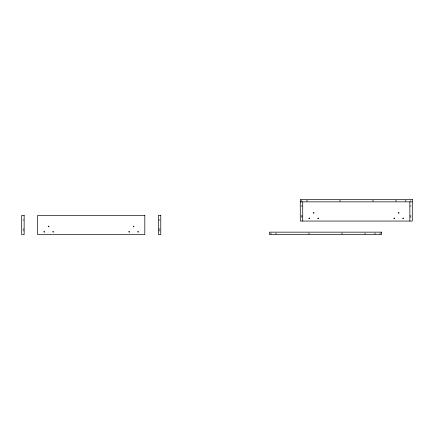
<?xml version="1.0" encoding="UTF-8"?>
<svg xmlns="http://www.w3.org/2000/svg" width="434" height="434" viewBox="0 0 434 434"><rect width="100%" height="100%" fill="white"/><g stroke="black" fill="none" stroke-linecap="round" stroke-linejoin="round"><path stroke-width="0.33" stroke-dasharray="2.17 1.63" d="M300.892 205.77L302.72 205.77M409.864 205.77L411.085 205.77M300.892 206.584L302.72 206.584M409.864 206.584L411.085 206.584M300.892 215.242L302.72 215.242M409.864 215.242L411.085 215.242M300.892 216.051L302.72 216.051M409.864 216.051L411.085 216.051M300.892 216.593L302.72 216.593M409.864 216.593L411.085 216.593M300.892 217.407L302.72 217.407M409.864 217.407L411.085 217.407M22.915 219.3L24.136 219.3M158.339 219.3L160.162 219.3M22.915 220.114L24.136 220.114M158.339 220.114L160.162 220.114M22.915 228.772L24.136 228.772M158.339 228.772L160.162 228.772M22.915 229.581L24.136 229.581M158.339 229.581L160.162 229.581M22.915 230.123L24.136 230.123M158.339 230.123L160.162 230.123M22.915 230.937L24.136 230.937M158.339 230.937L160.162 230.937M410.678 200.02L410.678 201.848M405.942 200.02L405.942 201.848M405.128 200.02L405.128 201.848M396.47 200.02L396.47 201.848M395.662 200.02L395.662 201.848M380.716 232.76L380.716 234.588M379.907 232.76L379.907 234.588M375.171 232.76L375.171 234.588M374.358 232.76L374.358 234.588M373.202 200.02L373.202 201.848M372.388 200.02L372.388 201.848M365.699 232.76L365.699 234.588M364.891 232.76L364.891 234.588M342.431 232.76L342.431 234.588M341.618 232.76L341.618 234.588M340.191 200.02L340.191 201.848M339.383 200.02L339.383 201.848M309.42 232.76L309.42 234.588M308.612 232.76L308.612 234.588M307.456 200.02L307.456 201.848M306.643 200.02L306.643 201.848M301.907 200.02L301.907 201.848M301.093 200.02L301.093 201.848M276.68 232.76L276.68 234.588M275.872 232.76L275.872 234.588M271.136 232.76L271.136 234.588M270.322 232.76L270.322 234.588"/><path stroke-width="0.65" d="M300.285 201.848L412.3 201.848M409.864 201.848L409.864 221.058M302.72 201.848L302.72 221.058M43.899 231.778C44.398 233.324 45.103 230.682 43.899 231.778M48.364 226.364C48.863 227.915 49.568 225.273 48.364 226.364M52.829 231.778C53.328 233.324 54.033 230.682 52.829 231.778M128.86 231.778C129.359 233.324 130.064 230.682 128.86 231.778M133.325 226.364C133.824 227.915 134.529 225.273 133.325 226.364M137.79 231.778C138.283 233.324 138.994 230.682 137.79 231.778M308.954 218.248C309.453 219.799 310.164 217.152 308.954 218.248M313.419 212.839C313.918 214.385 314.623 211.743 313.419 212.839M317.883 218.248C318.382 219.799 319.088 217.152 317.883 218.248M393.915 218.248C394.414 219.799 395.119 217.152 393.915 218.248M398.379 212.839C398.879 214.385 399.584 211.743 398.379 212.839M402.844 218.248C403.343 219.799 404.049 217.152 402.844 218.248M412.3 199.412L300.285 199.412L300.285 221.058L412.3 221.058L412.3 199.412M24.136 215.378L21.7 215.378L21.7 234.588L24.136 234.588L24.136 215.378M144.81 215.378L37.666 215.378L37.666 234.588L144.81 234.588L144.81 215.378M160.775 215.378L158.339 215.378L158.339 234.588L160.775 234.588L160.775 215.378M381.529 232.152L269.514 232.152L269.514 234.588L381.529 234.588L381.529 232.152"/></g></svg>
